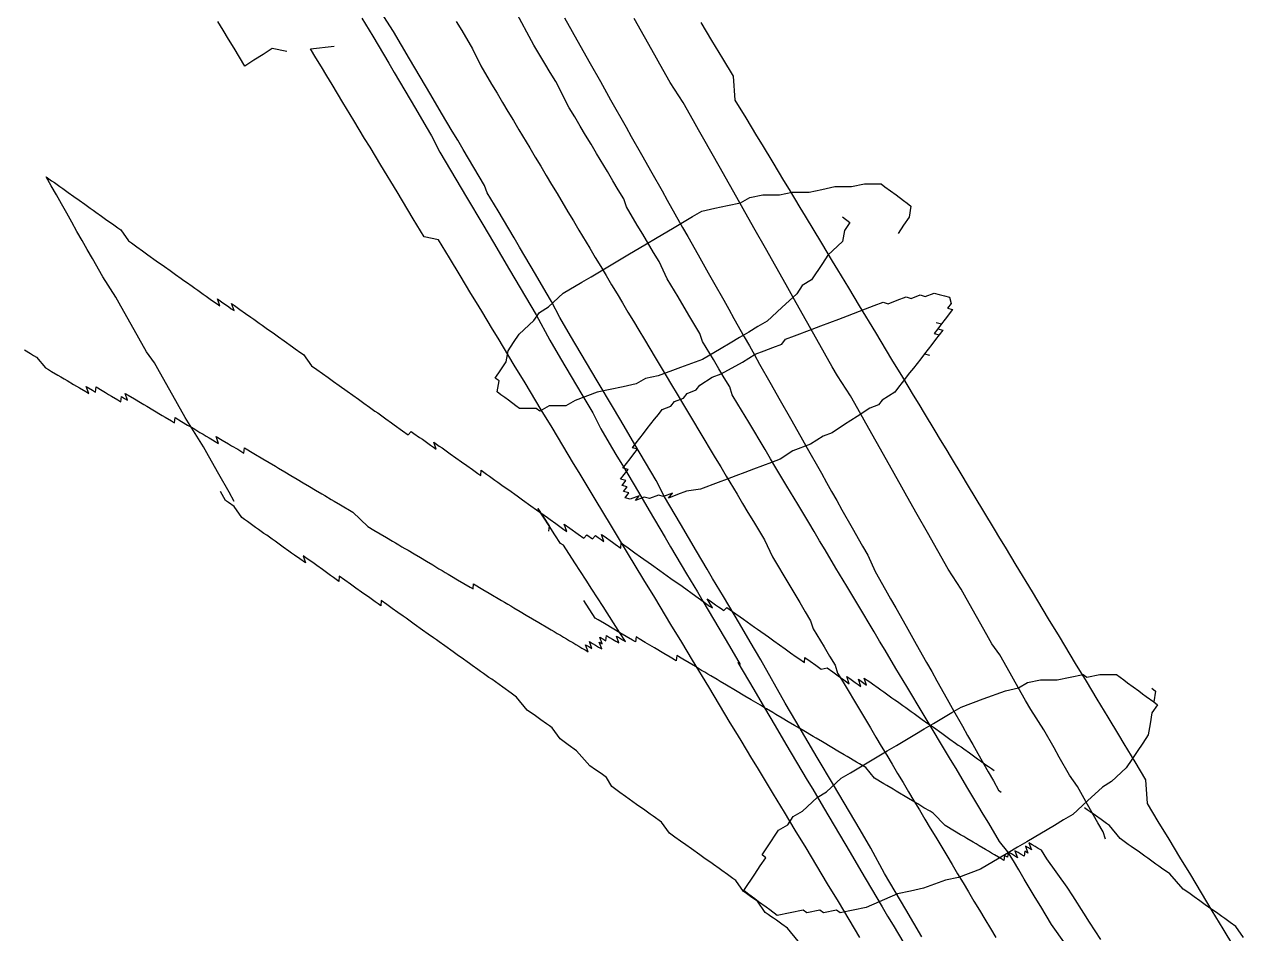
# Model space of a CAD drawing. Extents: x 444 to 702, y 138 to 554.
# Drawn here: x 469 to 580.9, y 355.5 to 438.9 of the extents above; entities that cross this region are included whole.
import ezdxf

# ---------------------------------------------------------------- set-up
doc = ezdxf.new("R2010")
doc.units = 0

msp = doc.modelspace()

# ---------------------------------------------------------------- linework, layer by layer
at = {"layer": '1', "color": 252}
for points in [[(551.361, 355.212, 60.41), (549.886, 357.702, 61.199), (548.903, 359.362, 61.732), (547.922, 361.022, 62.259), (546.675, 363.34, 64.007), (545.692, 365, 64.537), (544.707, 366.66, 65.066), (543.237, 369.149, 65.861), (541.762, 371.64, 66.651), (539.798, 374.964, 67.707), (538.814, 376.622, 68.24), (536.588, 380.602, 70.515), (535.602, 382.261, 71.047), (534.62, 383.923, 71.573), (533.637, 385.583, 72.101), (533.637, 385.583, 72.101), (533.15, 386.412, 72.368), (533.15, 386.412, 72.368), (533.15, 386.412, 72.368), (533.15, 386.412, 72.368), (532.165, 388.07, 72.894), (531.674, 388.904, 73.161), (530.688, 390.561, 73.686), (529.219, 393.054, 74.483), (528.239, 394.712, 75.01), (527.743, 395.537, 75.274), (526.985, 397.034, 76.761), (525.022, 400.349, 77.816), (524.042, 402.009, 78.344), (523.057, 403.67, 78.873), (521.584, 406.165, 79.667), (520.604, 407.826, 80.193), (519.129, 410.312, 80.991), (518.145, 411.975, 81.517), (517.389, 413.463, 83.008), (516.898, 414.291, 83.271), (515.918, 415.954, 83.799), (515.427, 416.781, 84.062), (514.934, 417.612, 84.327), (514.441, 418.439, 84.594), (514.441, 418.439, 84.594), (514.441, 418.439, 84.594), (513.952, 419.275, 84.858), (513.464, 420.104, 85.118), (512.969, 420.933, 85.382), (512.482, 421.763, 85.648), (511.497, 423.426, 86.176), (511.229, 424.084, 87.401), (510.252, 425.74, 87.927), (509.27, 427.401, 88.451), (509.27, 427.401, 88.451), (508.777, 428.234, 88.72), (508.285, 429.065, 88.987), (507.302, 430.726, 89.51), (506.321, 432.388, 90.039), (504.355, 435.705, 91.097), (502.883, 438.198, 91.89), (501.18, 440.855, 91.722)], [(564.516, 354.545, 69.233), (563.253, 356.322, 68.727), (562.252, 357.992, 69.183), (561.752, 358.826, 69.412), (560.749, 360.499, 69.865), (560.251, 361.335, 70.091), (559.751, 362.17, 70.319), (559.249, 363.007, 70.545), (558.487, 363.947, 69.813), (557.484, 365.617, 70.265), (557.484, 365.617, 70.265), (556.986, 366.451, 70.495), (556.487, 367.287, 70.722), (555.485, 368.96, 71.175), (554.485, 370.632, 71.63), (553.984, 371.466, 71.859), (552.982, 373.136, 72.312), (552.483, 373.971, 72.538), (551.481, 375.643, 72.993), (549.981, 378.151, 73.675), (548.979, 379.819, 74.128), (547.978, 381.492, 74.585), (547.478, 382.326, 74.81), (546.977, 383.163, 75.038), (545.477, 385.669, 75.718), (544.477, 387.34, 76.171), (543.475, 389.01, 76.627), (543.475, 389.01, 76.627), (542.476, 390.682, 77.082), (541.974, 391.518, 77.307), (541.473, 392.354, 77.536), (540.973, 393.189, 77.761), (539.973, 394.861, 78.218), (538.971, 396.533, 78.668), (537.971, 398.204, 79.123), (537.971, 398.204, 79.123), (537.47, 399.038, 79.351), (536.973, 399.874, 79.581), (535.469, 402.38, 80.261), (534.468, 404.05, 80.715), (533.968, 404.885, 80.942), (533.731, 405.617, 82.128), (533.232, 406.453, 82.357), (532.731, 407.29, 82.583), (532.23, 408.126, 82.81), (531.229, 409.797, 83.265), (530.99, 410.529, 84.45), (529.99, 412.2, 84.904), (528.991, 413.871, 85.357), (527.991, 415.542, 85.812), (527.251, 417.11, 87.226), (526.751, 417.945, 87.455), (525.75, 419.616, 87.908), (525.249, 420.451, 88.136), (524.249, 422.123, 88.59), (524.011, 422.854, 89.776), (523.512, 423.69, 90.003), (523.01, 424.526, 90.23), (522.509, 425.362, 90.455), (521.51, 427.032, 90.912), (521.008, 427.869, 91.137), (520.508, 428.702, 91.364), (520.008, 429.54, 91.594), (519.51, 430.375, 91.822), (519.51, 430.375, 91.822), (519.01, 431.21, 92.048), (517.768, 433.613, 93.687), (517.269, 434.451, 93.914), (516.769, 435.285, 94.142), (515.769, 436.956, 94.596), (514.031, 440.195, 96.466)], [(493.111, 436.357, 85.272), (493.111, 436.357, 85.272), (493.111, 436.357, 85.272), (493.111, 436.357, 85.272), (493.111, 436.357, 85.272), (491.773, 436.636, 85.646), (491.773, 436.636, 85.646), (490.931, 436.101, 85.727), (490.092, 435.564, 85.808), (489.257, 435.03, 85.896), (489.257, 435.03, 85.896), (489.257, 435.03, 85.896), (489.257, 435.03, 85.896), (489.257, 435.03, 85.896), (489.257, 435.03, 85.896), (489.257, 435.03, 85.896), (489.257, 435.03, 85.896), (489.257, 435.03, 85.896), (489.257, 435.03, 85.896), (489.257, 435.03, 85.896), (489.257, 435.03, 85.896), (489.257, 435.03, 85.896), (488.756, 435.853, 86.185), (488.263, 436.671, 86.464), (487.771, 437.488, 86.753), (487.266, 438.312, 87.045), (486.779, 439.133, 87.332)], [(500, 439.437, 75.066), (500.987, 437.78, 74.533), (501.474, 436.945, 74.272), (502.458, 435.291, 73.743), (502.95, 434.459, 73.478), (503.928, 432.795, 72.946), (504.42, 431.967, 72.683), (504.911, 431.134, 72.418), (505.896, 429.476, 71.892), (506.389, 428.648, 71.629), (507.143, 427.155, 70.137), (508.123, 425.496, 69.613), (508.612, 424.664, 69.345), (509.595, 423.005, 68.817), (511.072, 420.514, 68.024), (512.051, 418.852, 67.496), (513.529, 416.365, 66.707), (514.508, 414.706, 66.179), (515, 413.875, 65.912), (515.985, 412.215, 65.38), (517.232, 409.897, 63.628), (518.215, 408.233, 63.106), (519.193, 406.575, 62.573), (520.175, 404.916, 62.045), (521.161, 403.257, 61.514), (521.919, 401.767, 60.029), (522.899, 400.107, 59.499), (523.389, 399.278, 59.236), (523.881, 398.447, 58.97), (524.863, 396.787, 58.445), (525.355, 395.958, 58.18), (526.334, 394.295, 57.653), (526.834, 393.466, 57.39), (527.804, 391.805, 56.859), (528.299, 390.974, 56.592), (528.792, 390.143, 56.33), (529.283, 389.314, 56.066), (529.774, 388.484, 55.803), (530.76, 386.826, 55.278), (531.251, 385.993, 55.01), (532.236, 384.335, 54.48), (532.722, 383.505, 54.217), (533.704, 381.845, 53.685), (534.689, 380.186, 53.161), (534.46, 380.353, 52.204), (534.951, 379.525, 51.936), (535.445, 378.694, 51.679), (535.936, 377.868, 51.409), (536.915, 376.203, 50.88), (537.899, 374.542, 50.351), (538.881, 372.883, 49.825), (539.369, 372.054, 49.557), (539.865, 371.226, 49.294), (540.354, 370.395, 49.03), (540.845, 369.568, 48.769), (541.339, 368.733, 48.5), (542.321, 367.071, 47.974), (542.812, 366.242, 47.71), (543.303, 365.414, 47.445), (543.792, 364.58, 47.182), (544.288, 363.751, 46.915), (544.774, 362.922, 46.654), (545.757, 361.265, 46.123), (546.246, 360.433, 45.856), (546.739, 359.603, 45.596), (547.725, 357.941, 45.069), (548.215, 357.111, 44.803), (548.709, 356.282, 44.54), (549.685, 354.618, 44.013)], [(508.646, 439.118, 66.548), (509.147, 438.284, 66.322), (509.147, 438.284, 66.322), (510.149, 436.612, 65.867), (510.888, 435.044, 64.453), (511.887, 433.375, 63.999), (512.387, 432.538, 63.77), (512.387, 432.538, 63.77), (512.387, 432.538, 63.77), (512.887, 431.702, 63.544), (513.388, 430.867, 63.316), (513.388, 430.867, 63.316), (513.388, 430.867, 63.316), (513.889, 430.032, 63.09), (514.389, 429.195, 62.863), (515.392, 427.525, 62.41), (515.892, 426.69, 62.182), (516.392, 425.854, 61.954), (516.392, 425.854, 61.954), (516.89, 425.017, 61.728), (517.393, 424.182, 61.502), (517.894, 423.347, 61.275), (518.895, 421.676, 60.82), (519.392, 420.841, 60.592), (519.894, 420.006, 60.366), (520.897, 418.334, 59.911), (520.897, 418.334, 59.911), (521.397, 417.499, 59.685), (521.894, 416.664, 59.456), (521.894, 416.664, 59.456), (521.894, 416.664, 59.456), (522.396, 415.827, 59.23), (522.896, 414.992, 59.002), (523.397, 414.156, 58.776), (523.897, 413.321, 58.549), (523.897, 413.321, 58.549), (524.398, 412.484, 58.322), (524.398, 412.484, 58.322), (524.897, 411.649, 58.094), (525.397, 410.815, 57.866), (525.397, 410.815, 57.866), (525.9, 409.978, 57.641), (526.398, 409.144, 57.412), (526.9, 408.308, 57.184), (527.901, 406.634, 56.732), (528.401, 405.8, 56.505), (528.401, 405.8, 56.505), (528.902, 404.966, 56.279), (528.902, 404.966, 56.279), (529.402, 404.129, 56.05), (530.402, 402.459, 55.596), (530.902, 401.623, 55.368), (532.404, 399.117, 54.688), (532.404, 399.117, 54.688), (532.905, 398.282, 54.462), (533.405, 397.445, 54.233), (534.404, 395.775, 53.779), (534.906, 394.939, 53.553), (535.406, 394.105, 53.325), (535.406, 394.105, 53.325), (535.906, 393.268, 53.097), (536.907, 391.598, 52.644), (537.644, 390.028, 51.231), (539.143, 387.523, 50.547), (540.148, 385.851, 50.094), (540.646, 385.014, 49.866), (541.146, 384.181, 49.638), (541.384, 383.446, 48.454), (541.384, 383.446, 48.454), (542.387, 381.778, 47.999), (542.886, 380.941, 47.772), (543.388, 380.106, 47.546), (543.388, 380.106, 47.546), (543.623, 379.373, 46.358), (544.125, 378.541, 46.132), (545.624, 376.034, 45.45), (546.627, 374.361, 44.993), (547.127, 373.525, 44.769), (547.127, 373.525, 44.769), (547.629, 372.69, 44.543), (548.128, 371.854, 44.315), (548.128, 371.854, 44.315), (548.629, 371.02, 44.088), (548.629, 371.02, 44.088), (549.128, 370.182, 43.862), (549.128, 370.182, 43.862), (549.628, 369.349, 43.633), (550.129, 368.512, 43.406), (550.63, 367.678, 43.179), (551.129, 366.842, 42.952), (551.629, 366.006, 42.725), (552.13, 365.168, 42.499), (552.631, 364.335, 42.271), (553.631, 362.663, 41.818), (554.132, 361.826, 41.59), (554.132, 361.826, 41.59), (554.632, 360.993, 41.362), (554.632, 360.993, 41.362), (554.632, 360.993, 41.362), (555.135, 360.156, 41.137), (555.135, 360.156, 41.137), (555.635, 359.321, 40.908), (555.635, 359.321, 40.908), (556.133, 358.487, 40.681), (556.133, 358.487, 40.681), (556.133, 358.487, 40.681), (556.634, 357.651, 40.453), (557.136, 356.814, 40.226), (557.136, 356.814, 40.226), (557.638, 355.978, 40.001), (558.136, 355.142, 39.773)], [(518.564, 439.449, 60.472), (519.979, 436.944, 59.625), (520.922, 435.278, 59.049), (521.865, 433.61, 58.477), (522.806, 431.934, 57.911), (524.219, 429.429, 57.059), (524.689, 428.591, 56.779), (525.637, 426.924, 56.212), (526.573, 425.258, 55.638), (527.52, 423.589, 55.069), (527.992, 422.749, 54.785), (529.405, 420.246, 53.937), (529.878, 419.413, 53.648), (530.823, 417.738, 53.082), (531.759, 416.072, 52.511), (532.238, 415.237, 52.228), (533.177, 413.57, 51.659), (533.649, 412.735, 51.377), (533.649, 412.735, 51.377), (534.121, 411.897, 51.09), (535.068, 410.226, 50.517), (535.536, 409.391, 50.238), (536.007, 408.556, 49.955), (536.476, 407.72, 49.667), (537.423, 406.052, 49.095), (538.365, 404.381, 48.534), (539.308, 402.711, 47.964), (540.252, 401.043, 47.396), (540.721, 400.207, 47.108), (542.135, 397.704, 46.258), (542.605, 396.868, 45.975), (543.077, 396.034, 45.691), (543.554, 395.197, 45.406), (543.554, 395.197, 45.406), (544.026, 394.365, 45.121), (544.966, 392.696, 44.55), (545.909, 391.02, 43.979), (546.383, 390.189, 43.693), (547.071, 388.698, 42.179), (548.013, 387.028, 41.612), (548.482, 386.195, 41.325), (548.954, 385.358, 41.037), (548.954, 385.358, 41.037), (548.954, 385.358, 41.037), (549.903, 383.688, 40.472), (550.369, 382.855, 40.187), (550.845, 382.023, 39.902), (551.787, 380.345, 39.334), (551.787, 380.345, 39.334), (552.253, 379.515, 39.048), (552.727, 378.685, 38.767), (552.727, 378.685, 38.767), (553.665, 377.008, 38.197), (554.138, 376.175, 37.914), (555.084, 374.505, 37.348), (555.084, 374.505, 37.348), (555.554, 373.666, 37.061), (556.029, 372.834, 36.776), (556.029, 372.834, 36.776), (556.499, 371.999, 36.492), (556.499, 371.999, 36.492), (556.499, 371.999, 36.492), (556.499, 371.999, 36.492), (556.499, 371.999, 36.492), (556.499, 371.999, 36.492), (557.442, 370.332, 35.926), (557.917, 369.497, 35.642), (558.387, 368.664, 35.353), (558.64, 368.482, 36.304), (558.64, 368.482, 36.304), (558.64, 368.482, 36.304)], [(568.198, 364.173, 82.399), (568.198, 364.173, 82.399), (568.198, 364.173, 82.399), (568.198, 364.173, 82.399), (567.975, 364.829, 83.633), (567.506, 365.663, 83.918), (566.561, 367.331, 84.489), (565.615, 369, 85.056), (564.896, 370.017, 84.386), (563.951, 371.685, 84.957), (563.479, 372.522, 85.244), (562.534, 374.193, 85.813), (561.338, 376.037, 85.431), (560.871, 376.878, 85.709), (559.922, 378.542, 86.282), (559.454, 379.382, 86.565), (558.51, 381.052, 87.139), (557.784, 382.068, 86.469), (557.314, 382.903, 86.756), (556.372, 384.574, 87.319), (555.43, 386.239, 87.893), (554.955, 387.074, 88.178), (553.76, 388.925, 87.793), (552.817, 390.594, 88.362), (551.881, 392.268, 88.93), (550.932, 393.937, 89.497), (549.989, 395.608, 90.064), (549.519, 396.438, 90.351), (548.098, 398.943, 91.205), (547.16, 400.613, 91.768), (546.219, 402.286, 92.343), (545.746, 403.118, 92.63), (544.803, 404.79, 93.192), (543.607, 406.639, 92.814), (543.136, 407.474, 93.1), (541.721, 409.979, 93.952), (540.78, 411.65, 94.516), (539.833, 413.317, 95.087), (538.893, 414.992, 95.654), (537.949, 416.657, 96.224), (537.008, 418.326, 96.793), (536.064, 419.996, 97.365), (535.121, 421.666, 97.934), (535.121, 421.666, 97.934), (534.653, 422.502, 98.214), (533.709, 424.175, 98.788), (532.762, 425.845, 99.353), (531.35, 428.348, 100.206), (530.874, 429.187, 100.489), (530.4, 430.02, 100.774), (529.462, 431.685, 101.337), (528.266, 433.541, 100.962), (527.32, 435.207, 101.529), (526.852, 436.041, 101.814), (525.908, 437.714, 102.38), (524.962, 439.385, 102.951)], [(531.09, 439.018, 77.022), (532.073, 437.378, 76.448), (533.067, 435.739, 75.876), (534.058, 434.099, 75.298), (534.202, 431.923, 74.812), (535.199, 430.275, 74.231), (535.7, 429.46, 73.951), (536.195, 428.643, 73.659), (536.694, 427.827, 73.375), (537.68, 426.182, 72.795), (538.669, 424.543, 72.225), (539.167, 423.722, 71.937), (540.158, 422.082, 71.365), (540.653, 421.266, 71.076), (542.134, 418.806, 70.218), (543.133, 417.162, 69.642), (543.622, 416.341, 69.352), (544.619, 414.704, 68.781), (545.605, 413.059, 68.206), (547.093, 410.606, 67.346), (548.08, 408.963, 66.771), (548.583, 408.142, 66.483), (549.574, 406.506, 65.91), (550.562, 404.867, 65.333), (551.064, 404.047, 65.047), (551.555, 403.223, 64.758), (552.546, 401.585, 64.187), (553.039, 400.762, 63.902), (553.541, 399.947, 63.61), (554.031, 399.126, 63.328), (555.022, 397.485, 62.75), (555.521, 396.664, 62.465), (557.001, 394.204, 61.603), (557.991, 392.569, 61.026), (558.488, 391.741, 60.741), (558.983, 390.926, 60.454), (559.482, 390.108, 60.166), (559.978, 389.287, 59.881), (561.464, 386.825, 59.014), (561.96, 386.007, 58.727), (562.95, 384.367, 58.158), (563.941, 382.727, 57.583), (565.428, 380.268, 56.716), (566.419, 378.63, 56.146), (567.413, 376.988, 55.573), (568.4, 375.345, 55.001), (569.389, 373.712, 54.425), (569.888, 372.89, 54.135), (570.879, 371.245, 53.559), (571.372, 370.428, 53.28), (571.871, 369.61, 52.994), (571.871, 369.61, 52.994), (572.021, 367.429, 52.5), (573.009, 365.791, 51.925), (574.004, 364.152, 51.35), (574.995, 362.512, 50.776), (575.986, 360.878, 50.203), (576.481, 360.051, 49.915), (577.468, 358.413, 49.344), (577.962, 357.598, 49.053), (578.95, 355.95, 48.483), (579.95, 354.319, 47.902)], [(545.679, 355.158, 56.039), (544.687, 356.797, 56.608), (543.697, 358.437, 57.182), (542.706, 360.072, 57.757), (542.209, 360.894, 58.043), (541.717, 361.716, 58.332), (541.22, 362.535, 58.621), (540.727, 363.354, 58.91), (539.731, 364.988, 59.485), (539.237, 365.814, 59.767), (538.74, 366.633, 60.054), (537.752, 368.271, 60.632), (536.266, 370.733, 61.49), (535.766, 371.553, 61.778), (534.779, 373.19, 62.353), (534.281, 374.014, 62.636), (533.784, 374.834, 62.925), (532.799, 376.473, 63.505), (532.799, 376.473, 63.505), (532.3, 377.292, 63.787), (531.804, 378.114, 64.076), (530.319, 380.569, 64.938), (529.821, 381.389, 65.224), (529.326, 382.21, 65.512), (528.334, 383.849, 66.08), (526.85, 386.307, 66.943), (525.857, 387.949, 67.52), (524.368, 390.41, 68.38), (522.882, 392.868, 69.238), (521.398, 395.327, 70.1), (519.909, 397.788, 70.959), (519.413, 398.605, 71.255), (518.918, 399.429, 71.538), (517.928, 401.069, 72.109), (517.433, 401.887, 72.398), (516.439, 403.529, 72.97), (515.448, 405.167, 73.547), (515.448, 405.167, 73.547), (514.953, 405.984, 73.837), (513.964, 407.628, 74.409), (513.467, 408.45, 74.691), (512.972, 409.268, 74.98), (512.972, 409.268, 74.98), (512.477, 410.088, 75.269), (511.985, 410.906, 75.555), (510.992, 412.55, 76.13), (510.495, 413.37, 76.421), (510.495, 413.37, 76.421), (510.495, 413.37, 76.421), (510.495, 413.37, 76.421), (509.999, 414.189, 76.705), (509.999, 414.189, 76.705), (509.503, 415.009, 76.989), (509.503, 415.009, 76.989), (509.01, 415.828, 77.277), (508.024, 417.464, 77.853), (507.031, 419.107, 78.427), (505.696, 419.393, 78.796), (504.701, 421.034, 79.368), (504.206, 421.851, 79.659), (503.712, 422.668, 79.944), (503.712, 422.668, 79.944), (503.217, 423.49, 80.228), (501.725, 425.953, 81.093), (500.738, 427.59, 81.668), (500.237, 428.407, 81.957), (499.747, 429.233, 82.241), (499.747, 429.233, 82.241), (499.253, 430.051, 82.525), (498.255, 431.69, 83.103), (497.271, 433.334, 83.676), (496.77, 434.146, 83.962), (496.77, 434.146, 83.962), (496.77, 434.146, 83.962), (496.276, 434.971, 84.25), (496.276, 434.971, 84.25), (496.276, 434.971, 84.25), (496.276, 434.971, 84.25), (496.276, 434.971, 84.25), (496.276, 434.971, 84.25), (495.78, 435.791, 84.537), (495.78, 435.791, 84.537), (495.78, 435.791, 84.537), (495.78, 435.791, 84.537), (495.78, 435.791, 84.537), (495.284, 436.607, 84.821), (495.284, 436.607, 84.821), (495.284, 436.607, 84.821), (495.284, 436.607, 84.821), (495.284, 436.607, 84.821), (495.284, 436.607, 84.821), (497.459, 436.865, 84.369)], [(488.29, 395.125, -323.97), (487.821, 395.959, -323.688), (486.879, 397.628, -323.111), (485.934, 399.303, -322.543), (485.46, 400.137, -322.267), (483.793, 402.821, -322.362), (482.383, 405.322, -321.509), (481.442, 406.995, -320.942), (480.965, 407.828, -320.654), (480.24, 408.839, -321.317), (478.822, 411.349, -320.472), (477.885, 413.022, -319.897), (477.415, 413.857, -319.612), (476.219, 415.709, -320.002), (475.275, 417.379, -319.428), (474.804, 418.213, -319.141), (474.804, 418.213, -319.141), (474.804, 418.213, -319.141), (474.804, 418.213, -319.141), (474.804, 418.213, -319.141), (474.804, 418.213, -319.141), (474.804, 418.213, -319.141), (474.804, 418.213, -319.141), (474.804, 418.213, -319.141), (474.804, 418.213, -319.141), (474.804, 418.213, -319.141), (474.804, 418.213, -319.141), (474.804, 418.213, -319.141), (474.334, 419.041, -318.863), (474.334, 419.041, -318.863), (474.334, 419.041, -318.863), (473.858, 419.881, -318.573), (473.386, 420.717, -318.288), (473.386, 420.717, -318.288), (473.386, 420.717, -318.288), (473.386, 420.717, -318.288), (473.386, 420.717, -318.288), (473.386, 420.717, -318.288), (473.386, 420.717, -318.288), (472.916, 421.552, -318.001), (472.916, 421.552, -318.001), (472.916, 421.552, -318.001), (472.916, 421.552, -318.001), (472.916, 421.552, -318.001), (472.916, 421.552, -318.001), (472.443, 422.391, -317.718), (471.974, 423.221, -317.436), (471.497, 424.053, -317.151), (471.497, 424.053, -317.151), (471.497, 424.053, -317.151), (471.497, 424.053, -317.151), (471.497, 424.053, -317.151), (471.497, 424.053, -317.151), (471.497, 424.053, -317.151), (471.497, 424.053, -317.151), (471.497, 424.053, -317.151), (471.497, 424.053, -317.151), (471.497, 424.053, -317.151), (471.497, 424.053, -317.151), (471.497, 424.053, -317.151), (471.497, 424.053, -317.151), (471.497, 424.053, -317.151), (471.497, 424.053, -317.151), (471.497, 424.053, -317.151), (471.034, 424.887, -316.877), (471.034, 424.887, -316.877), (471.034, 424.887, -316.877), (471.034, 424.887, -316.877), (471.034, 424.887, -316.877), (471.034, 424.887, -316.877), (471.034, 424.887, -316.877), (471.034, 424.887, -316.877), (471.034, 424.887, -316.877), (471.034, 424.887, -316.877), (471.034, 424.887, -316.877), (471.034, 424.887, -316.877), (471.034, 424.887, -316.877), (471.034, 424.887, -316.877), (471.034, 424.887, -316.877), (471.034, 424.887, -316.877), (471.034, 424.887, -316.877), (471.034, 424.887, -316.877), (471.034, 424.887, -316.877), (471.034, 424.887, -316.877), (471.034, 424.887, -316.877), (471.034, 424.887, -316.877), (471.034, 424.887, -316.877), (471.034, 424.887, -316.877), (471.034, 424.887, -316.877), (471.034, 424.887, -316.877), (471.034, 424.887, -316.877), (471.034, 424.887, -316.877), (471.034, 424.887, -316.877), (471.034, 424.887, -316.877), (471.034, 424.887, -316.877), (471.034, 424.887, -316.877), (471.034, 424.887, -316.877), (471.034, 424.887, -316.877), (471.034, 424.887, -316.877), (471.034, 424.887, -316.877), (471.034, 424.887, -316.877), (471.034, 424.887, -316.877), (471.034, 424.887, -316.877), (471.28, 424.71, -315.923), (471.534, 424.528, -314.965), (471.792, 424.352, -314.015), (471.792, 424.352, -314.015), (472.044, 424.17, -313.069), (472.044, 424.17, -313.069), (472.298, 423.985, -312.111), (472.298, 423.985, -312.111), (472.554, 423.808, -311.165), (472.554, 423.808, -311.165), (472.801, 423.626, -310.22), (472.801, 423.626, -310.22), (473.057, 423.442, -309.265), (473.564, 423.087, -307.366), (474.066, 422.727, -305.465), (474.576, 422.363, -303.567), (474.826, 422.179, -302.614), (475.082, 422.002, -301.663), (475.082, 422.002, -301.663), (475.082, 422.002, -301.663), (475.337, 421.82, -300.718), (475.598, 421.64, -299.768), (476.096, 421.278, -297.86), (476.605, 420.919, -295.962), (477.117, 420.558, -294.063), (477.362, 420.382, -293.11), (477.62, 420.2, -292.16), (477.62, 420.2, -292.16), (477.873, 420.015, -291.203), (478.598, 419.002, -290.536), (478.598, 419.002, -290.536), (478.848, 418.819, -289.59), (479.102, 418.638, -288.637), (479.353, 418.459, -287.688), (479.863, 418.098, -285.795), (480.373, 417.74, -283.885), (481.13, 417.193, -281.034), (481.886, 416.652, -278.178), (482.398, 416.291, -276.287), (482.908, 415.932, -274.381), (483.41, 415.573, -272.483), (483.41, 415.573, -272.483), (483.667, 415.385, -271.534), (483.917, 415.214, -270.58), (484.432, 414.853, -268.682), (484.432, 414.853, -268.682), (484.68, 414.667, -267.73), (484.68, 414.667, -267.73), (484.935, 414.488, -266.779), (485.184, 414.31, -265.829), (485.437, 414.127, -264.886), (485.694, 413.947, -263.935), (485.952, 413.769, -262.975), (486.202, 413.586, -262.019), (486.71, 413.224, -260.119), (486.963, 413.041, -259.168), (486.742, 413.703, -257.948), (487.251, 413.335, -256.038), (487.753, 412.98, -254.138), (488.01, 412.793, -253.189), (488.266, 412.614, -252.231), (488.043, 413.269, -251.001), (488.304, 413.087, -250.051), (488.808, 412.726, -248.151), (489.312, 412.366, -246.251), (489.82, 412.008, -244.349), (490.075, 411.824, -243.402), (490.075, 411.824, -243.402), (490.321, 411.649, -242.455), (490.321, 411.649, -242.455), (490.578, 411.469, -241.503), (490.578, 411.469, -241.503), (490.578, 411.469, -241.503), (490.832, 411.286, -240.552), (491.088, 411.104, -239.598), (491.341, 410.929, -238.657), (491.846, 410.568, -236.751), (491.846, 410.568, -236.751), (492.098, 410.382, -235.802), (492.354, 410.202, -234.853), (492.865, 409.843, -232.944), (493.623, 409.301, -230.091), (493.876, 409.125, -229.14), (494.381, 408.759, -227.245), (494.381, 408.759, -227.245), (494.381, 408.759, -227.245), (494.381, 408.759, -227.245), (494.381, 408.759, -227.245), (494.381, 408.759, -227.245), (494.381, 408.759, -227.245), (494.381, 408.759, -227.245), (494.381, 408.759, -227.245), (494.381, 408.759, -227.245), (494.381, 408.759, -227.245), (494.635, 408.579, -226.292), (495.363, 407.565, -225.627), (495.872, 407.205, -223.723), (495.872, 407.205, -223.723), (496.373, 406.841, -221.822), (496.888, 406.48, -219.924), (497.386, 406.122, -218.027), (497.898, 405.759, -216.119), (498.654, 405.217, -213.268), (499.668, 404.492, -209.473), (500.177, 404.13, -207.567), (500.68, 403.772, -205.669), (501.191, 403.408, -203.757), (501.442, 403.231, -202.813), (501.694, 403.049, -201.863), (501.694, 403.049, -201.863), (502.198, 402.688, -199.965), (502.705, 402.327, -198.066), (502.963, 402.145, -197.116), (503.723, 401.605, -194.262), (504.231, 401.24, -192.36), (504.521, 401.538, -189.227), (504.771, 401.352, -188.276), (505.275, 400.996, -186.368), (505.538, 400.815, -185.416), (506.041, 400.455, -183.513), (506.292, 400.275, -182.569), (506.292, 400.275, -182.569), (506.292, 400.275, -182.569), (506.292, 400.275, -182.569), (506.548, 400.095, -181.62), (506.548, 400.095, -181.62), (506.548, 400.095, -181.62), (506.804, 399.915, -180.666), (506.582, 400.569, -179.434), (507.085, 400.203, -177.531), (507.342, 400.023, -176.586), (508.1, 399.484, -173.728), (509.117, 398.762, -169.93), (509.625, 398.401, -168.025), (510.13, 398.042, -166.134), (510.633, 397.681, -164.234), (510.889, 397.494, -163.279), (510.925, 397.973, -161.091), (511.425, 397.61, -159.194), (511.681, 397.43, -158.237), (512.199, 397.073, -156.341), (512.199, 397.073, -156.341), (512.199, 397.073, -156.341), (512.199, 397.073, -156.341), (512.448, 396.891, -155.39), (512.448, 396.891, -155.39), (512.696, 396.709, -154.443), (512.952, 396.526, -153.481), (513.46, 396.171, -151.589), (514.221, 395.622, -148.737), (514.724, 395.259, -146.839), (515.487, 394.723, -143.986), (515.994, 394.358, -142.084), (517.009, 393.636, -138.282), (517.255, 393.456, -137.33), (517.772, 393.095, -135.429), (518.022, 392.919, -134.483), (518.274, 392.737, -133.53), (518.274, 392.737, -133.53), (518.274, 392.737, -133.53), (518.274, 392.737, -133.53), (518.274, 392.737, -133.53), (518.274, 392.737, -133.53), (518.274, 392.737, -133.53), (518.274, 392.737, -133.53), (518.274, 392.737, -133.53), (518.274, 392.737, -133.53), (518.274, 392.737, -133.53), (518.274, 392.737, -133.53), (518.523, 392.556, -132.575), (518.782, 392.372, -131.624), (518.56, 393.027, -130.396), (519.073, 392.672, -128.49), (519.832, 392.129, -125.642), (520.335, 391.768, -123.738), (520.627, 392.059, -120.602), (521.131, 391.7, -118.701), (521.427, 391.992, -115.566), (521.676, 391.813, -114.622), (521.932, 391.634, -113.666), (522.186, 391.449, -112.713), (522.186, 391.449, -112.713), (522.186, 391.449, -112.713), (522.186, 391.449, -112.713), (521.967, 392.105, -111.488), (522.219, 391.925, -110.531), (522.978, 391.383, -107.682), (523.234, 391.204, -106.725), (523.742, 390.838, -104.831), (523.777, 391.316, -102.637), (524.027, 391.134, -101.692), (524.284, 390.955, -100.74), (524.284, 390.955, -100.74), (524.284, 390.955, -100.74), (524.528, 390.778, -99.791), (524.788, 390.595, -98.844), (525.041, 390.414, -97.892), (525.549, 390.048, -95.989), (526.564, 389.332, -92.188), (527.32, 388.789, -89.339), (528.338, 388.063, -85.535), (529.354, 387.347, -81.729), (530.621, 386.441, -76.978), (531.376, 385.895, -74.125), (531.632, 385.714, -73.183), (531.882, 385.535, -72.229), (532.14, 385.357, -71.276), (532.14, 385.357, -71.276), (532.14, 385.357, -71.276), (532.14, 385.357, -71.276), (532.14, 385.357, -71.276), (532.14, 385.357, -71.276), (531.668, 386.194, -70.993), (531.668, 386.194, -70.993), (531.668, 386.194, -70.993), (531.925, 386.015, -70.042), (531.925, 386.015, -70.042), (531.925, 386.015, -70.042), (532.18, 385.831, -69.089), (532.18, 385.831, -69.089), (532.428, 385.654, -68.146), (532.428, 385.654, -68.146), (532.686, 385.473, -67.189), (532.933, 385.296, -66.245), (533.187, 385.11, -65.296), (533.478, 385.409, -62.152), (533.982, 385.044, -60.253), (534.995, 384.321, -56.455), (536.011, 383.597, -52.649), (536.263, 383.416, -51.704), (537.279, 382.697, -47.902), (537.786, 382.336, -46.005), (538.293, 381.977, -44.096), (538.802, 381.616, -42.195), (539.307, 381.256, -40.297), (539.814, 380.89, -38.395), (540.067, 380.713, -37.436), (540.577, 380.352, -35.541), (540.606, 380.826, -33.355), (541.118, 380.466, -31.457), (541.627, 380.101, -29.55), (542.13, 379.74, -27.655), (542.672, 379.855, -23.569), (543.178, 379.494, -21.661), (543.686, 379.131, -19.767), (544.195, 378.769, -17.866), (544.447, 378.59, -16.917), (544.699, 378.411, -15.967), (544.485, 379.068, -14.731), (544.485, 379.068, -14.731), (544.734, 378.886, -13.785), (544.734, 378.886, -13.785), (544.734, 378.886, -13.785), (544.734, 378.886, -13.785), (544.734, 378.886, -13.785), (544.986, 378.703, -12.832), (544.986, 378.703, -12.832), (545.239, 378.525, -11.877), (545.499, 378.347, -10.927), (545.744, 378.165, -9.982), (545.535, 378.82, -8.75), (545.781, 378.639, -7.79), (546.043, 378.458, -6.84), (546.29, 378.275, -5.89), (546.29, 378.275, -5.89), (546.29, 378.275, -5.89), (546.071, 378.928, -4.661), (546.071, 378.928, -4.661), (546.327, 378.745, -3.707), (546.576, 378.568, -2.756), (546.836, 378.391, -1.808), (547.341, 378.026, 0.094), (547.341, 378.026, 0.094), (547.594, 377.844, 1.048), (547.594, 377.844, 1.048), (547.85, 377.666, 1.995), (547.85, 377.666, 1.995), (548.102, 377.485, 2.945), (548.102, 377.485, 2.945), (548.356, 377.304, 3.901), (548.356, 377.304, 3.901), (548.606, 377.126, 4.847), (548.86, 376.941, 5.803), (549.116, 376.765, 6.743), (549.116, 376.765, 6.743), (549.367, 376.584, 7.697), (549.621, 376.4, 8.646), (549.87, 376.22, 9.6), (550.125, 376.036, 10.546), (550.125, 376.036, 10.546), (550.381, 375.862, 11.501), (550.636, 375.682, 12.448), (550.887, 375.496, 13.402), (550.887, 375.496, 13.402), (550.887, 375.496, 13.402), (551.145, 375.318, 14.352), (551.396, 375.135, 15.303), (551.902, 374.773, 17.202), (552.156, 374.598, 18.151), (552.406, 374.413, 19.105), (553.172, 373.874, 21.954), (553.424, 373.695, 22.903), (553.674, 373.513, 23.852), (553.927, 373.335, 24.807), (553.927, 373.335, 24.807), (554.44, 372.974, 26.704), (554.693, 372.791, 27.659), (554.947, 372.609, 28.603), (554.947, 372.609, 28.603), (555.195, 372.433, 29.554), (555.71, 372.069, 31.458), (555.961, 371.89, 32.408), (556.217, 371.708, 33.359), (556.217, 371.708, 33.359), (556.463, 371.526, 34.308), (556.463, 371.526, 34.308), (556.463, 371.526, 34.308), (556.463, 371.526, 34.308), (556.718, 371.348, 35.257), (556.972, 371.168, 36.204), (557.226, 370.985, 37.16), (557.478, 370.806, 38.108), (557.73, 370.623, 39.065), (557.73, 370.623, 39.065), (557.985, 370.447, 40.01), (557.985, 370.447, 40.01), (557.985, 370.447, 40.01), (557.985, 370.447, 40.01), (557.985, 370.447, 40.01)], [(544.074, 421.211, 69.462), (544.074, 421.211, 69.462), (544.757, 420.706, 71.272), (544.252, 419.951, 72.357), (544.088, 418.944, 74.347), (542.738, 417.688, 75.611), (542.231, 416.933, 76.695), (541.222, 415.424, 78.864), (540.376, 414.923, 79.042), (539.871, 414.168, 80.127), (538.52, 412.912, 81.391), (537.169, 411.653, 82.654), (536.322, 411.153, 82.833), (535.478, 410.65, 83.012), (534.631, 410.147, 83.191), (533.783, 409.646, 83.369), (532.937, 409.144, 83.548), (531.246, 408.139, 83.906), (529.211, 407.389, 83.359), (527.176, 406.637, 82.812), (525.99, 406.39, 82.085), (525.144, 405.888, 82.264), (523.956, 405.637, 81.538), (522.768, 405.388, 80.81), (521.581, 405.141, 80.085), (519.547, 404.389, 79.537), (518.7, 403.886, 79.715), (517.172, 403.889, 78.084), (516.326, 403.388, 78.263), (515.985, 403.639, 77.356), (514.457, 403.644, 75.725), (514.114, 403.895, 74.819), (513.432, 404.401, 73.007), (513.092, 404.655, 72.102), (512.75, 404.908, 71.198), (512.408, 405.16, 70.291), (512.571, 406.167, 68.303), (512.23, 406.419, 67.396), (512.735, 407.175, 66.313), (513.24, 407.928, 65.228), (513.404, 408.938, 63.239), (513.91, 409.691, 62.154), (514.413, 410.444, 61.07), (515.766, 411.702, 59.807), (516.271, 412.456, 58.724), (517.117, 412.958, 58.545), (518.467, 414.214, 57.281), (520.16, 415.218, 56.922), (521.006, 415.721, 56.745), (522.699, 416.724, 56.387), (524.391, 417.728, 56.029), (526.084, 418.732, 55.672), (526.93, 419.233, 55.493), (528.622, 420.238, 55.135), (530.315, 421.242, 54.776), (531.163, 421.741, 54.598), (532.349, 421.994, 55.324), (533.537, 422.241, 56.049), (534.725, 422.491, 56.777), (535.57, 422.993, 56.597), (536.757, 423.241, 57.325), (538.285, 423.24, 58.955), (539.472, 423.487, 59.681), (541.004, 423.485, 61.314), (542.191, 423.734, 62.04), (543.38, 423.984, 62.767), (544.908, 423.98, 64.399), (546.095, 424.229, 65.128), (547.622, 424.226, 66.757), (547.965, 423.974, 67.663), (548.989, 423.215, 70.379), (549.671, 422.712, 72.189), (550.012, 422.458, 73.094), (550.354, 422.206, 74.002), (550.19, 421.198, 75.99), (549.683, 420.443, 77.075), (549.18, 419.689, 78.159), (549.18, 419.689, 78.159)], [(552.677, 411.526, 68.313), (552.677, 411.526, 68.313), (552.677, 411.526, 68.313), (552.677, 411.526, 68.313), (553.152, 411.398, 69.636), (553.152, 411.398, 69.636), (552.813, 410.96, 70.472), (552.813, 410.96, 70.472), (552.472, 410.525, 71.301), (552.472, 410.525, 71.301), (552.946, 410.395, 72.63), (552.61, 409.958, 73.462), (552.269, 409.52, 74.294), (551.93, 409.084, 75.127), (551.591, 408.645, 75.962), (551.25, 408.21, 76.794), (550.911, 407.772, 77.627), (550.574, 407.336, 78.461), (550.233, 406.897, 79.292), (549.555, 406.023, 80.96), (549.217, 405.585, 81.793), (548.877, 405.148, 82.625), (547.724, 404.405, 82.965), (547.385, 403.966, 83.801), (546.571, 403.658, 83.305), (545.419, 402.913, 83.645), (544.266, 402.165, 83.988), (544.266, 402.165, 83.988), (543.115, 401.421, 84.326), (542.301, 401.115, 83.834), (541.148, 400.369, 84.172), (539.518, 399.751, 83.186), (538.366, 399.006, 83.526), (537.553, 398.698, 83.033), (536.74, 398.389, 82.541), (535.925, 398.083, 82.048), (535.114, 397.773, 81.555), (534.297, 397.465, 81.062), (533.484, 397.158, 80.565), (532.673, 396.847, 80.077), (531.046, 396.231, 79.092), (529.758, 396.051, 77.272), (528.943, 395.744, 76.776), (528.943, 395.744, 76.776), (528.129, 395.435, 76.285), (528.468, 395.873, 75.452), (527.654, 395.567, 74.959), (527.182, 395.694, 73.633), (526.366, 395.385, 73.14), (525.892, 395.514, 71.815), (525.079, 395.207, 71.322), (525.417, 395.645, 70.488), (524.604, 395.337, 69.995), (524.128, 395.464, 68.668), (524.468, 395.901, 67.835), (524.468, 395.901, 67.835), (523.994, 396.029, 66.512), (524.333, 396.467, 65.676), (523.86, 396.596, 64.352), (524.198, 397.033, 63.519), (523.722, 397.162, 62.193), (524.063, 397.6, 61.359), (524.401, 398.036, 60.526), (523.927, 398.166, 59.201), (524.265, 398.602, 58.368), (524.605, 399.04, 57.532), (524.944, 399.476, 56.7), (525.283, 399.913, 55.866), (524.808, 400.042, 54.542), (525.149, 400.48, 53.709), (525.488, 400.917, 52.879), (525.826, 401.353, 52.044), (526.166, 401.793, 51.212), (526.505, 402.228, 50.377), (526.843, 402.666, 49.542), (526.843, 402.666, 49.542), (527.182, 403.102, 48.71), (527.522, 403.539, 47.876), (528.337, 403.848, 48.37), (528.676, 404.285, 47.537), (529.487, 404.593, 48.03), (529.827, 405.029, 47.197), (530.642, 405.338, 47.692), (530.98, 405.777, 46.856), (532.132, 406.52, 46.517), (532.946, 406.829, 47.011), (534.913, 407.884, 47.164), (536.065, 408.63, 46.822), (536.065, 408.63, 46.822), (536.879, 408.935, 47.315), (537.694, 409.245, 47.808), (538.504, 409.551, 48.3), (538.846, 409.989, 47.468), (539.659, 410.298, 47.961), (541.286, 410.915, 48.948), (542.101, 411.223, 49.44), (542.101, 411.223, 49.44), (543.728, 411.839, 50.429), (544.542, 412.148, 50.92), (546.171, 412.765, 51.906), (546.984, 413.073, 52.398), (547.798, 413.38, 52.892), (548.272, 413.251, 54.217), (549.085, 413.562, 54.711), (549.899, 413.869, 55.203), (550.374, 413.74, 56.53), (551.186, 414.049, 57.023), (551.662, 413.918, 58.348), (551.662, 413.918, 58.348), (552.474, 414.228, 58.841), (552.948, 414.099, 60.168), (553.422, 413.971, 61.491), (553.422, 413.971, 61.491), (553.899, 413.842, 62.82), (553.899, 413.842, 62.82), (554.033, 413.275, 64.977), (553.693, 412.837, 65.812), (554.168, 412.71, 67.139), (553.491, 411.836, 68.803), (553.152, 411.398, 69.636), (552.813, 410.96, 70.472), (553.288, 410.832, 71.797), (552.946, 410.395, 72.63), (552.946, 410.395, 72.63), (552.61, 409.958, 73.462), (552.269, 409.52, 74.294), (552.269, 409.52, 74.294), (551.93, 409.084, 75.127), (551.591, 408.645, 75.962), (551.591, 408.645, 75.962), (552.066, 408.518, 77.287)], [(469.035, 409.023, -311.417), (469.035, 409.023, -311.417), (469.599, 408.683, -309.528), (469.599, 408.683, -309.528), (469.882, 408.513, -308.58), (470.161, 408.347, -307.641), (470.964, 407.375, -306.999), (471.254, 407.205, -306.05), (471.534, 407.036, -305.107), (471.534, 407.036, -305.107), (472.102, 406.701, -303.221), (472.387, 406.538, -302.27), (472.387, 406.538, -302.27), (472.673, 406.369, -301.335), (472.673, 406.369, -301.335), (472.954, 406.198, -300.385), (473.525, 405.857, -298.502), (473.806, 405.695, -297.559), (473.806, 405.695, -297.559), (474.089, 405.527, -296.613), (474.659, 405.191, -294.727), (474.95, 405.02, -293.781), (474.713, 405.653, -292.536), (475.277, 405.311, -290.648), (475.561, 405.144, -289.702), (475.616, 405.614, -287.515), (476.177, 405.28, -285.632), (476.467, 405.106, -284.687), (476.751, 404.939, -283.746), (476.751, 404.939, -283.746), (477.034, 404.771, -282.802), (477.034, 404.771, -282.802), (477.604, 404.436, -280.912), (477.883, 404.268, -279.964), (477.933, 404.732, -277.772), (478.224, 404.562, -276.834), (478.506, 404.395, -275.888), (478.273, 405.029, -274.649), (478.558, 404.862, -273.708), (479.122, 404.525, -271.818), (479.696, 404.187, -269.924), (479.981, 404.017, -268.984), (480.259, 403.847, -268.043), (480.826, 403.512, -266.152), (481.679, 403.01, -263.326), (481.963, 402.839, -262.381), (482.531, 402.504, -260.492), (482.816, 402.338, -259.545), (482.872, 402.803, -257.355), (483.439, 402.462, -255.466), (483.439, 402.462, -255.466), (484.005, 402.125, -253.584), (484.292, 401.958, -252.631), (484.574, 401.794, -251.695), (485.136, 401.455, -249.8), (485.43, 401.285, -248.858), (485.71, 401.119, -247.911), (485.989, 400.949, -246.973), (486.847, 400.444, -244.135), (486.611, 401.075, -242.893), (487.182, 400.737, -241.011), (487.748, 400.405, -239.127), (488.031, 400.233, -238.181), (488.599, 399.899, -236.296), (489.165, 399.557, -234.403), (489.216, 400.031, -232.224), (490.066, 399.527, -229.389), (490.918, 399.018, -226.559), (491.489, 398.679, -224.667), (492.062, 398.344, -222.779), (492.342, 398.173, -221.831), (492.912, 397.84, -219.941), (493.48, 397.507, -218.06), (494.049, 397.168, -216.171), (494.615, 396.828, -214.287), (495.183, 396.494, -212.396), (495.75, 396.153, -210.509), (496.319, 395.817, -208.621), (496.603, 395.651, -207.673), (497.173, 395.311, -205.786), (497.452, 395.148, -204.841), (498.025, 394.811, -202.955), (499.16, 394.136, -199.18), (500.526, 392.831, -196.649), (501.099, 392.496, -194.759), (501.663, 392.158, -192.869), (502.237, 391.816, -190.974), (502.8, 391.482, -189.091), (503.087, 391.318, -188.15), (503.367, 391.144, -187.204), (503.655, 390.974, -186.253), (503.944, 390.808, -185.312), (503.944, 390.808, -185.312), (504.225, 390.639, -184.366), (504.79, 390.304, -182.478), (505.361, 389.971, -180.598), (505.927, 389.633, -178.706), (506.496, 389.297, -176.819), (507.064, 388.957, -174.926), (507.349, 388.787, -173.981), (507.633, 388.619, -173.04), (507.912, 388.452, -172.1), (507.912, 388.452, -172.1), (508.2, 388.281, -171.153), (508.762, 387.947, -169.269), (509.333, 387.612, -167.381), (509.91, 387.275, -165.491), (510.188, 387.103, -164.539), (510.242, 387.566, -162.359), (511.095, 387.062, -159.529), (511.656, 386.725, -157.642), (512.798, 386.048, -153.86), (513.083, 385.886, -152.918), (513.366, 385.715, -151.97), (513.652, 385.547, -151.027), (513.934, 385.38, -150.089), (514.502, 385.043, -148.199), (515.067, 384.708, -146.311), (515.637, 384.372, -144.423), (516.21, 384.031, -142.534), (517.054, 383.527, -139.707), (517.054, 383.527, -139.707), (517.054, 383.527, -139.707), (517.342, 383.362, -138.763), (517.628, 383.188, -137.819), (517.908, 383.019, -136.875), (518.195, 382.855, -135.927), (518.478, 382.687, -134.988), (518.478, 382.687, -134.988), (518.766, 382.518, -134.039), (519.044, 382.346, -133.094), (519.333, 382.182, -132.151), (519.615, 382.014, -131.203), (519.894, 381.841, -130.26), (520.18, 381.675, -129.322), (520.18, 381.675, -129.322), (520.462, 381.509, -128.379), (520.749, 381.335, -127.431), (520.516, 381.974, -126.188), (520.799, 381.807, -125.245), (521.089, 381.636, -124.303), (520.856, 382.273, -123.056), (521.135, 382.103, -122.111), (521.418, 381.935, -121.165), (521.701, 381.765, -120.222), (521.986, 381.597, -119.279), (521.756, 382.227, -118.034), (522.039, 382.057, -117.097), (521.802, 382.693, -115.858), (522.091, 382.524, -114.912), (522.372, 382.356, -113.961), (522.372, 382.356, -113.961), (522.419, 382.822, -111.775), (522.419, 382.822, -111.775), (522.71, 382.657, -110.837), (522.71, 382.657, -110.837), (522.71, 382.657, -110.837), (522.99, 382.485, -109.888), (522.99, 382.485, -109.888), (523.276, 382.319, -108.947), (523.56, 382.15, -108.004), (523.33, 382.784, -106.761), (523.33, 382.784, -106.761), (523.608, 382.616, -105.816), (523.608, 382.616, -105.816), (523.894, 382.447, -104.872), (523.894, 382.447, -104.872), (523.894, 382.447, -104.872), (524.181, 382.283, -103.927), (524.181, 382.283, -103.927), (524.181, 382.283, -103.927), (524.181, 382.283, -103.927), (524.181, 382.283, -103.927), (524.181, 382.283, -103.927), (523.656, 383.082, -103.63), (523.656, 383.082, -103.63), (522.108, 385.489, -102.732), (521.071, 387.091, -102.138), (520.553, 387.893, -101.842), (520.035, 388.69, -101.538), (519.52, 389.497, -101.24), (518.49, 391.1, -100.643), (518.202, 391.269, -101.588), (517.689, 392.072, -101.287), (517.169, 392.874, -100.985), (517.169, 392.874, -100.985), (516.651, 393.677, -100.688), (516.651, 393.677, -100.688), (516.135, 394.477, -100.39), (516.135, 394.477, -100.39), (516.135, 394.477, -100.39), (517.169, 392.874, -100.985), (517.116, 392.403, -103.171)], [(540, 354.805, -144.42), (539.016, 356.002, -146.044), (538.514, 356.363, -147.942), (538.258, 356.539, -148.891), (538.01, 356.724, -149.839), (537.751, 356.902, -150.792), (537.5, 357.083, -151.748), (537.248, 357.261, -152.689), (536.989, 357.446, -153.639), (536.267, 358.46, -154.303), (535.765, 358.822, -156.208), (535.507, 359.005, -157.155), (535.254, 359.182, -158.111), (534.999, 359.363, -159.058), (534.276, 360.382, -159.728), (534.024, 360.559, -160.675), (533.517, 360.921, -162.575), (533.011, 361.281, -164.476), (532.751, 361.464, -165.425), (532.253, 361.822, -167.329), (531.992, 362.007, -168.275), (531.49, 362.362, -170.174), (530.98, 362.725, -172.082), (530.222, 363.266, -174.93), (529.714, 363.625, -176.83), (529.204, 363.987, -178.734), (528.699, 364.35, -180.64), (528.197, 364.709, -182.537), (527.471, 365.727, -183.206), (526.706, 366.271, -186.052), (526.448, 366.451, -187.008), (525.947, 366.81, -188.901), (525.184, 367.352, -191.756), (524.17, 368.072, -195.562), (523.661, 368.432, -197.458), (523.155, 368.796, -199.361), (522.907, 368.976, -200.31), (522.434, 369.808, -200.026), (522.182, 369.992, -200.974), (522.182, 369.992, -200.974), (522.182, 369.992, -200.974), (521.931, 370.173, -201.921), (521.419, 370.529, -203.829), (520.91, 370.892, -205.731), (519.683, 372.266, -208.298), (518.923, 372.812, -211.147), (518.163, 373.345, -213.998), (517.434, 374.365, -214.659), (517.186, 374.553, -215.61), (517.186, 374.553, -215.61), (517.186, 374.553, -215.61), (516.93, 374.727, -216.563), (516.418, 375.094, -218.465), (515.92, 375.452, -220.367), (515.156, 375.995, -223.225), (514.177, 377.189, -224.838), (513.669, 377.545, -226.742), (512.911, 378.093, -229.586), (511.895, 378.816, -233.387), (511.641, 378.989, -234.338), (511.387, 379.172, -235.289), (511.387, 379.172, -235.289), (511.136, 379.356, -236.247), (510.88, 379.537, -237.198), (510.631, 379.714, -238.144), (510.12, 380.075, -240.042), (509.868, 380.254, -241), (509.101, 380.8, -243.845), (508.849, 380.979, -244.805), (508.349, 381.34, -246.701), (507.589, 381.879, -249.549), (507.078, 382.243, -251.452), (506.83, 382.424, -252.403), (506.571, 382.606, -253.353), (506.069, 382.966, -255.255), (505.559, 383.332, -257.155), (504.801, 383.862, -260.003), (504.294, 384.231, -261.894), (504.039, 384.407, -262.855), (503.787, 384.59, -263.807), (503.787, 384.59, -263.807), (503.283, 384.945, -265.71), (502.772, 385.307, -267.617), (502.525, 385.497, -268.559), (502.265, 385.669, -269.509), (501.757, 386.034, -271.407), (501.725, 385.555, -273.599), (501.471, 385.733, -274.544), (501.215, 385.916, -275.503), (500.712, 386.276, -277.398), (499.945, 386.818, -280.257), (499.442, 387.183, -282.156), (498.936, 387.543, -284.052), (498.431, 387.902, -285.947), (497.922, 388.264, -287.848), (497.891, 387.791, -290.031), (497.636, 387.973, -290.992), (497.376, 388.152, -291.939), (497.122, 388.334, -292.887), (496.877, 388.511, -293.841), (496.877, 388.511, -293.841), (496.622, 388.694, -294.792), (496.367, 388.874, -295.743), (495.865, 389.235, -297.636), (495.61, 389.418, -298.587), (494.841, 389.958, -301.443), (494.598, 390.138, -302.391), (494.811, 389.481, -303.634), (494.299, 389.848, -305.531), (493.798, 390.205, -307.431), (493.543, 390.391, -308.378), (493.543, 390.391, -308.378), (493.293, 390.563, -309.332), (492.779, 390.928, -311.23), (492.274, 391.288, -313.13), (492.274, 391.288, -313.13), (492.024, 391.469, -314.077), (492.024, 391.469, -314.077), (491.767, 391.651, -315.032), (491.266, 392.014, -316.937), (491.006, 392.196, -317.887), (491.006, 392.196, -317.887), (490.761, 392.372, -318.836), (490.507, 392.552, -319.786), (490.246, 392.732, -320.736), (489.743, 393.09, -322.639), (489.743, 393.09, -322.639), (489.743, 393.09, -322.639), (489.743, 393.09, -322.639), (489.489, 393.277, -323.585), (489.233, 393.455, -324.535), (488.983, 393.635, -325.486), (488.983, 393.635, -325.486), (488.262, 394.651, -326.152), (487.748, 395.016, -328.052), (487.748, 395.016, -328.052), (487.495, 395.192, -329.002), (487.495, 395.192, -329.002), (487.495, 395.192, -329.002), (487.495, 395.192, -329.002), (487.495, 395.192, -329.002), (487.495, 395.192, -329.002), (487.495, 395.192, -329.002), (487.024, 396.024, -328.722), (487.024, 396.024, -328.722)], [(567.774, 354.957, 34.892), (567.253, 355.76, 35.185), (567.253, 355.76, 35.185), (566.735, 356.56, 35.482), (566.22, 357.362, 35.782), (565.189, 358.966, 36.38), (564.668, 359.765, 36.678), (562.829, 362.344, 36.631), (562.313, 363.146, 36.931), (562.313, 363.146, 36.931), (562.313, 363.146, 36.931), (562.313, 363.146, 36.931), (562.313, 363.146, 36.931), (562.313, 363.146, 36.931), (562.313, 363.146, 36.931), (562.313, 363.146, 36.931), (562.313, 363.146, 36.931), (562.313, 363.146, 36.931), (562.313, 363.146, 36.931), (562.313, 363.146, 36.931), (562.313, 363.146, 36.931), (562.03, 363.312, 35.986), (561.744, 363.483, 35.041), (561.462, 363.651, 34.095), (561.175, 363.819, 33.155), (561.175, 363.819, 33.155), (561.411, 363.189, 31.909), (561.128, 363.354, 30.969), (560.848, 363.523, 30.024), (560.848, 363.523, 30.024), (561.08, 362.89, 28.779), (560.797, 363.06, 27.834), (560.744, 362.591, 25.652), (560.744, 362.591, 25.652), (560.459, 362.76, 24.708), (560.459, 362.76, 24.708), (560.176, 362.932, 23.765), (559.891, 363.099, 22.818), (560.123, 362.46, 21.575), (559.843, 362.632, 20.634), (559.843, 362.632, 20.634), (559.56, 362.8, 19.687), (559.274, 362.966, 18.745), (559.274, 362.966, 18.745), (559.219, 362.503, 16.556), (558.94, 362.675, 15.612), (558.882, 362.21, 13.43), (558.604, 362.377, 12.481), (558.029, 362.715, 10.591), (557.751, 362.877, 9.652), (557.466, 363.047, 8.705), (557.175, 363.212, 7.76), (556.616, 363.553, 5.875), (556.616, 363.553, 5.875), (556.33, 363.726, 4.931), (556.05, 363.89, 3.985), (555.476, 364.228, 2.096), (555.194, 364.397, 1.159), (554.908, 364.562, 0.212), (554.339, 364.901, -1.68), (553.49, 365.403, -4.513), (552.402, 366.54, -6.102), (552.121, 366.714, -7.04), (551.547, 367.046, -8.932), (551.271, 367.218, -9.867), (550.984, 367.386, -10.819), (550.698, 367.552, -11.763), (550.132, 367.889, -13.655), (548.994, 368.565, -17.424), (548.712, 368.734, -18.366), (548.14, 369.073, -20.254), (547.864, 369.24, -21.2), (547.011, 369.745, -24.033), (546.203, 370.714, -24.679), (545.635, 371.05, -26.567), (545.351, 371.218, -27.512), (544.493, 371.726, -30.347), (544.218, 371.891, -31.284), (543.649, 372.231, -33.172), (543.081, 372.563, -35.059), (542.229, 373.069, -37.896), (541.663, 373.406, -39.785), (541.376, 373.575, -40.73), (540.524, 374.078, -43.559), (539.958, 374.417, -45.447), (539.67, 374.584, -46.394), (539.105, 374.923, -48.282), (538.537, 375.26, -50.169), (537.965, 375.594, -52.057), (537.683, 375.762, -52.996), (537.118, 376.097, -54.886), (536.832, 376.266, -55.835), (536.548, 376.435, -56.777), (535.696, 376.941, -59.603), (535.126, 377.274, -61.496), (534.273, 377.784, -64.331), (533.422, 378.286, -67.157), (532.849, 378.619, -69.048), (532.565, 378.794, -69.987), (532.002, 379.13, -71.883), (531.719, 379.298, -72.819), (531.432, 379.467, -73.763), (531.149, 379.636, -74.71), (530.864, 379.802, -75.657), (530.581, 379.974, -76.6), (529.444, 380.648, -80.377), (528.877, 380.987, -82.261), (528.826, 380.515, -84.446), (528.26, 380.858, -86.343), (527.692, 381.192, -88.227), (526.836, 381.695, -91.062), (525.986, 382.198, -93.889), (525.415, 382.535, -95.777), (525.134, 382.706, -96.726), (525.085, 382.239, -98.91), (524.799, 382.402, -99.856), (524.23, 382.752, -101.742), (523.656, 383.082, -103.63), (523.09, 383.42, -105.515), (522.241, 383.92, -108.352), (521.674, 384.26, -110.236), (521.389, 384.429, -111.182), (521.389, 384.429, -111.182), (521.389, 384.429, -111.182), (521.389, 384.429, -111.182), (521.389, 384.429, -111.182), (520.354, 386.031, -110.585)], [(572.438, 377.996, 54.443), (572.781, 377.742, 55.35), (572.617, 376.735, 57.337), (572.959, 376.484, 58.243), (572.453, 375.729, 59.327), (572.289, 374.721, 61.318), (572.289, 374.721, 61.318), (572.125, 373.714, 63.307), (571.62, 372.958, 64.39), (571.115, 372.204, 65.475), (570.61, 371.45, 66.56), (570.105, 370.695, 67.644), (568.755, 369.439, 68.908), (567.908, 368.938, 69.086), (566.557, 367.681, 70.348), (565.207, 366.424, 71.612), (564.359, 365.923, 71.792), (563.513, 365.421, 71.968), (560.975, 363.915, 72.508), (560.129, 363.412, 72.688), (559.283, 362.91, 72.865), (558.436, 362.41, 73.043), (556.746, 361.404, 73.402), (554.71, 360.653, 72.855), (553.523, 360.403, 72.128), (551.489, 359.654, 71.58), (550.302, 359.404, 70.852), (549.114, 359.156, 70.128), (546.234, 357.903, 69.758), (545.046, 357.654, 69.032), (543.859, 357.403, 68.307), (543.518, 357.655, 67.4), (542.329, 357.406, 66.674), (541.989, 357.659, 65.769), (540.801, 357.41, 65.042), (540.459, 357.664, 64.135), (539.273, 357.414, 63.409), (538.084, 357.164, 62.683), (537.402, 357.669, 60.874), (537.062, 357.923, 59.968), (536.379, 358.426, 58.157), (536.038, 358.68, 57.251), (535.696, 358.931, 56.346), (535.354, 359.187, 55.439), (535.011, 359.44, 54.534), (536.022, 360.949, 52.365), (536.527, 361.701, 51.281), (537.032, 362.456, 50.198), (536.693, 362.71, 49.292), (537.196, 363.465, 48.208), (538.205, 364.973, 46.04), (539.052, 365.475, 45.861), (539.558, 366.229, 44.774), (540.404, 366.733, 44.597), (541.756, 367.988, 43.335), (541.756, 367.988, 43.335), (542.601, 368.489, 43.155), (543.952, 369.745, 41.892), (544.799, 370.249, 41.715), (546.491, 371.253, 41.356), (548.182, 372.257, 40.996), (549.03, 372.758, 40.819), (550.722, 373.763, 40.461), (551.57, 374.263, 40.281), (552.416, 374.765, 40.102), (554.109, 375.77, 39.745), (554.955, 376.271, 39.567), (556.989, 377.023, 40.114), (559.02, 377.773, 40.661), (560.21, 378.022, 41.387), (561.056, 378.524, 41.209), (562.244, 378.774, 41.937), (563.772, 378.771, 43.567), (564.958, 379.021, 44.295), (566.146, 379.27, 45.022), (566.487, 379.018, 45.923), (567.676, 379.266, 46.653), (569.204, 379.262, 48.285), (569.886, 378.758, 50.094), (570.229, 378.503, 51), (571.252, 377.748, 53.716), (571.592, 377.494, 54.622), (571.934, 377.242, 55.529), (572.617, 376.735, 57.337), (572.959, 376.484, 58.243), (572.453, 375.729, 59.327), (572.453, 375.729, 59.327), (572.453, 375.729, 59.327)], [(580.865, 355.149, 129.921), (580.138, 356.16, 129.261), (579.635, 356.525, 127.358), (579.127, 356.888, 125.455), (578.873, 357.066, 124.506), (578.366, 357.426, 122.604), (577.861, 357.785, 120.704), (577.352, 358.147, 118.802), (577.096, 358.326, 117.855), (577.096, 358.326, 117.855), (576.842, 358.505, 116.903), (576.842, 358.505, 116.903), (576.341, 358.868, 114.999), (575.834, 359.232, 113.097), (575.322, 359.59, 111.197), (574.094, 360.97, 108.63), (573.336, 361.507, 105.782), (573.078, 361.69, 104.831), (572.827, 361.87, 103.879), (572.578, 362.052, 102.929), (572.067, 362.414, 101.027), (571.816, 362.596, 100.08), (571.561, 362.773, 99.122), (571.561, 362.773, 99.122), (571.306, 362.953, 98.176), (570.546, 363.498, 95.324), (570.291, 363.676, 94.371), (570.04, 363.862, 93.42), (569.79, 364.04, 92.476), (569.535, 364.22, 91.522), (568.556, 365.414, 89.904), (568.301, 365.594, 88.96), (568.049, 365.776, 88.005), (567.798, 365.955, 87.053), (567.286, 366.317, 85.152), (566.779, 366.677, 83.251), (566.521, 366.86, 82.303), (566.274, 367.041, 81.353), (566.274, 367.041, 81.353), (566.274, 367.041, 81.353), (566.274, 367.041, 81.353), (566.274, 367.041, 81.353), (566.274, 367.041, 81.353), (566.274, 367.041, 81.353), (566.274, 367.041, 81.353), (566.274, 367.041, 81.353), (566.274, 367.041, 81.353), (566.274, 367.041, 81.353), (566.274, 367.041, 81.353)]]:
    msp.add_polyline3d(points, dxfattribs=at)

doc.saveas('drawing.dxf')
